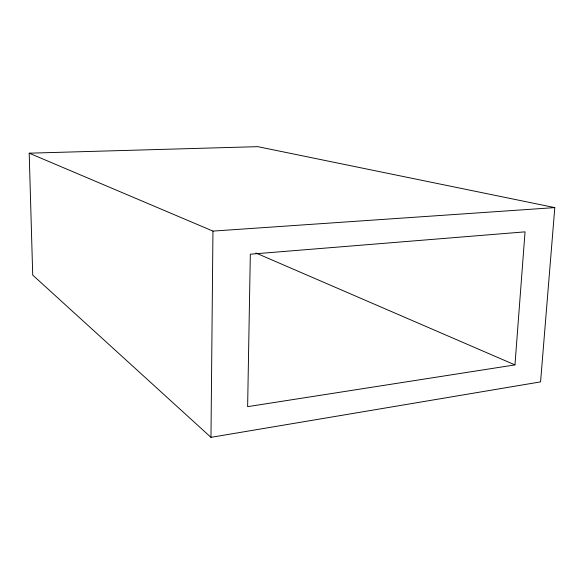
<?xml version="1.0" encoding="UTF-8"?>
<svg xmlns="http://www.w3.org/2000/svg" width="584" height="584" viewBox="0 0 584 584"><rect width="100%" height="100%" fill="white"/><g stroke="black" fill="none" stroke-linecap="round" stroke-linejoin="round"><path stroke-width="0.88" d="M210.97 437.343L212.956 231.096L29.2 153.183L32.719 275.086L210.97 437.343L540.572 381.885L554.8 207.605L257.785 146.657L29.2 153.183M514.964 364.898L525.045 231.848L250.317 254.201L247.631 406.654L514.964 364.898L255.872 252.996M212.956 231.096L554.8 207.605"/></g></svg>
